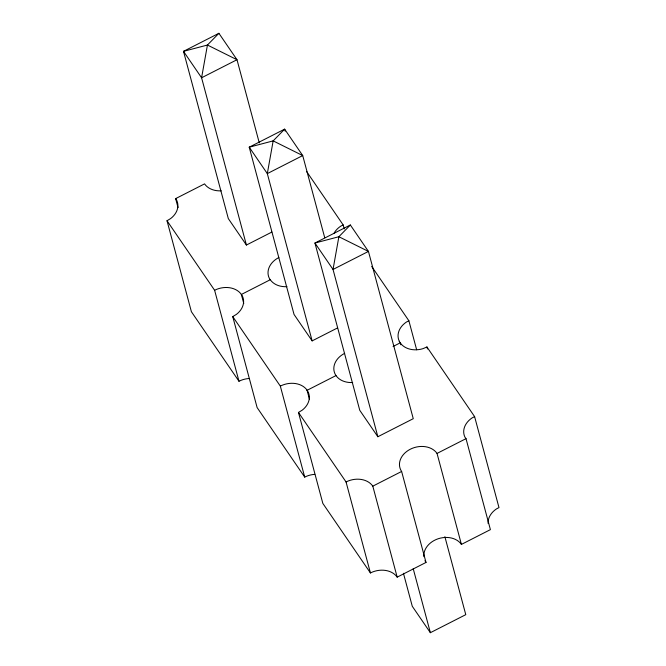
<?xml version="1.0" encoding="UTF-8"?>
<svg xmlns="http://www.w3.org/2000/svg" width="666" height="666" viewBox="0 0 666 666"><rect width="100%" height="100%" fill="white"/><g stroke="black" fill="none" stroke-linecap="round" stroke-linejoin="round"><path stroke-width="1" d="M259.274 142.865L236.996 59.724L218.906 33.3L207.442 45.038L183.5 51.34L228.321 218.615L246.412 245.038L271.836 232.084M350.349 224.991L338.877 236.73L314.943 243.032L359.765 410.306L377.855 436.73L413.261 418.689L368.44 251.415L350.349 224.991L314.943 243.032L333.033 269.455L377.855 436.73M249.051 378.513A20.146 15.659 -15 0 0 238.986 381.26L191.4 311.73L167.016 220.746L170.687 218.531A20.146 15.659 -15 0 0 176.09 199.151L175.633 198.618L204.554 183.883A20.146 15.659 -15 0 0 221.237 190.817M314.777 474.358A20.146 15.659 -15 0 0 304.712 477.106L257.118 407.575L232.742 316.591L236.413 314.377A20.146 15.659 -15 0 0 241.808 294.996L241.358 294.464A20.146 15.659 -15 0 0 214.61 290.268L167.016 220.746M399.217 341.292L400.707 343.498A20.146 15.659 -15 0 0 423.068 348.634L426.931 346.961L474.6 416.608L472.052 417.94A20.146 15.659 -15 0 0 464.935 437.137L466.017 438.653L437.038 453.421A20.146 15.659 -15 0 0 410.289 449.225A20.146 15.659 -15 0 0 401.631 471.461L426.007 562.445L397.177 577.139A20.146 15.659 -15 0 0 370.429 572.951L322.844 503.421L298.46 412.437L302.131 410.223A20.146 15.659 -15 0 0 307.534 390.842L307.076 390.309L335.989 375.574M306.535 171.412L343.156 224.917L340.609 226.249A20.146 15.659 -15 0 0 334.049 233.25M371.67 266.408L408.882 320.762L406.335 322.094A20.146 15.659 -15 0 0 399.3 341.25M218.906 33.3L183.5 51.34L201.59 77.772L246.412 245.038M324.725 237.704L302.722 155.569L284.632 129.146L249.226 147.186L294.047 314.46L312.138 340.884L337.554 327.93M393.073 346.486L400.324 342.79L400.832 344.805M298.46 412.437L346.054 481.959A20.146 15.659 -15 0 1 372.802 486.155L401.631 471.461M423.901 556.701A20.146 15.659 -15 0 1 438.295 538.711A20.146 15.659 -15 0 1 461.413 544.405L490.401 529.637L466.017 438.653M403.438 573.276L412.279 606.276L430.369 632.7L465.775 614.66L444.871 536.671M232.742 316.591L280.328 386.114L304.712 477.106M474.6 416.608L498.984 507.592L496.436 508.932A20.146 15.659 -15 0 0 488.086 523.384M426.931 346.961L427.464 348.959M408.882 320.762L416.65 349.758M437.038 453.421L461.413 544.405M343.156 224.917L344.23 228.913M413.22 568.714L430.369 632.7M285.165 131.152L284.632 129.146L273.16 140.884L249.226 147.186L267.316 173.61L312.138 340.884M372.802 486.155L397.177 577.139M346.054 481.959L370.429 572.951M307.076 390.309L309.49 399.309M243.764 303.463L241.358 294.464L270.271 279.728A20.146 15.659 -15 0 0 286.954 286.663M214.61 290.268L238.986 381.26M175.633 198.618L178.047 207.617M270.188 279.77A20.146 15.659 -15 0 1 278.846 257.534M280.411 386.072A20.146 15.659 -15 0 1 307.159 390.268M352.68 382.509A20.146 15.659 -15 0 1 334.257 371.844A20.146 15.659 -15 0 1 344.655 353.338M426.007 562.445A20.146 15.659 -15 0 1 424.983 560.647M207.442 45.038L201.59 77.772L236.996 59.724L207.442 45.038M273.16 140.884L267.316 173.61L302.722 155.569L273.16 140.884M338.877 236.73L333.033 269.455L368.44 251.415L338.877 236.73"/></g></svg>
